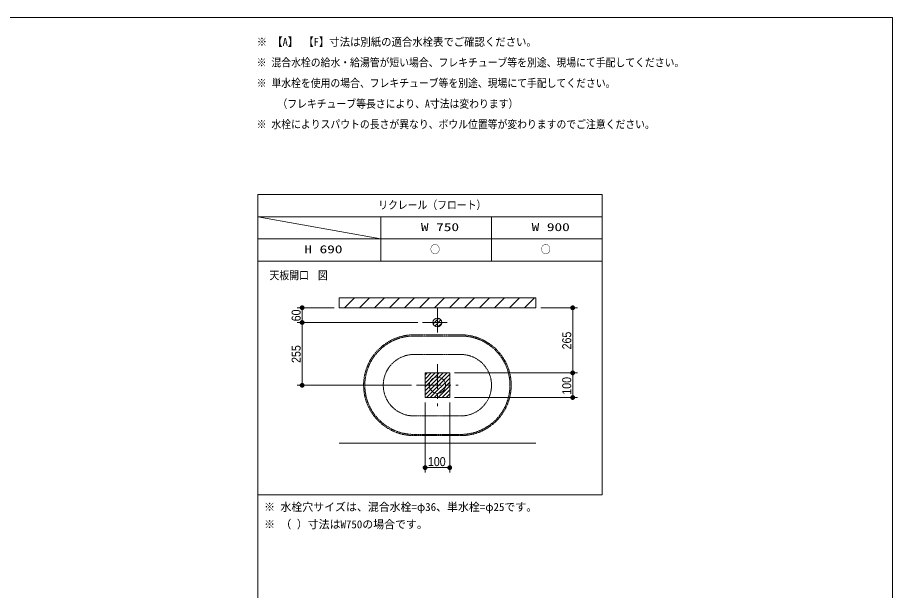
# Model space of a CAD drawing. Units: millimetres, scale not verified. Extents: x -6062 to 6062, y -3045 to 3045.
# Drawn here: x -1344 to 2212, y 440 to 2770 of the extents above; entities that cross this region are included whole.
import ezdxf
from ezdxf.enums import TextEntityAlignment as Align

# ---------------------------------------------------------------- set-up
doc = ezdxf.new("R2010")
doc.units = ezdxf.units.MM
doc.header["$LTSCALE"] = 20
doc.linetypes.add('CHAIN1', pattern=[8, 5, -1, 1, -1])
for name, color, linetype, lineweight in [('0-0_1図面枠', 7, 'Continuous', 9), ('0-3_2寸法-1', 7, 'Continuous', 9), ('0-4_0', 7, 'Continuous', 9), ('0-7_3一般', 7, 'Continuous', 9)]:
    doc.layers.add(name, color=color, linetype=linetype, lineweight=lineweight)
doc.styles.add('ＭＳ ゴシック', font='')
doc.styles.add('ＭＳ Ｐゴシック', font='')
doc.styles.get('ＭＳ ゴシック').set_extended_font_data('MS Gothic')
doc.styles.get('ＭＳ Ｐゴシック').set_extended_font_data('MS PGothic')

# ---------------------------------------------------------------- blocks, each defined once
blk = doc.blocks.new('グループ-2')
at = {"layer": '0-0_1図面枠'}
blk.add_lwpolyline([(-80000, 55400), (80000, 55400), (80000, -55400), (-80000, -55400)], close=True, dxfattribs=at)
blk = doc.blocks.new('図面枠')
at = {"layer": '0-0_1図面枠'}
blk.add_blockref('グループ-2', (0, 0), dxfattribs=at)
blk = doc.blocks.new('グループ-4')
at = {"layer": '0-0_1図面枠'}
for p, q in [((28400, 41000), (28400, -48600)), ((56400, 39200), (28400, 39200)), ((28400, 39200), (38400, 37400)), ((38400, 35600), (38400, 39200)), ((47400, 35600), (47400, 39200)), ((28400, 37400), (56400, 37400))]:
    blk.add_line(p, q, dxfattribs=at)
for points in [[(28400, 41000), (56400, 41000), (56400, 35600), (28400, 35600)], [(28400, 35600), (56400, 35600), (56400, 16600), (28400, 16600)]]:
    blk.add_lwpolyline(points, close=True, dxfattribs=at)
blk = doc.blocks.new('_Dot')
at = {"layer": '0-4_0'}
for p, q in [((-10, 0), (-20, 0)), ((9.78, 2), (-9.78, 2)), ((7.99, 6), (-7.99, 6)), ((9.16, -3.98), (-9.16, -3.98)), ((6, -7.98), (-6, -7.98))]:
    blk.add_line(p, q, dxfattribs=at)
for points in [[(10, 0), (9.92, 1.25), (9.69, 2.49), (9.3, 3.68), (8.76, 4.82), (8.09, 5.88), (7.29, 6.85), (6.37, 7.71), (5.36, 8.44), (4.26, 9.05), (3.09, 9.51), (1.87, 9.82), (0.63, 9.98), (-0.63, 9.98), (-1.87, 9.82), (-3.09, 9.51), (-4.26, 9.05), (-5.36, 8.44), (-6.37, 7.71), (-7.29, 6.85), (-8.09, 5.88), (-8.76, 4.82), (-9.3, 3.68), (-9.69, 2.49), (-9.92, 1.25), (-10, 0), (0, 0)], [(-10, 0), (-9.92, -1.25), (-9.69, -2.49), (-9.3, -3.68), (-8.76, -4.82), (-8.09, -5.88), (-7.29, -6.85), (-6.37, -7.71), (-5.36, -8.44), (-4.26, -9.05), (-3.09, -9.51), (-1.87, -9.82), (-0.63, -9.98), (0.63, -9.98), (1.87, -9.82), (3.09, -9.51), (4.26, -9.05), (5.36, -8.44), (6.37, -7.71), (7.29, -6.85), (8.09, -5.88), (8.76, -4.82), (9.3, -3.68), (9.69, -2.49), (9.92, -1.25), (10, 0), (0, 0)]]:
    blk.add_lwpolyline(points, close=True, dxfattribs=at)
blk = doc.blocks.new('グループ-54')
at = {"layer": '0-7_3一般', "linetype": 'CHAIN1'}
for p, q in [((41100, 29600), (44900, 29600)), ((41100, 29500), (44900, 29500)), ((41100, 28000), (44900, 28000)), ((44900, 23000), (41100, 23000)), ((44900, 21500), (41100, 21500)), ((44900, 21400), (41100, 21400))]:
    blk.add_line(p, q, dxfattribs=at)
for centre, radius, start, end in [((41100, 25500), 4100, 90, 180), ((41100, 25500), 4000, 90, 180), ((44900, 25500), 4100, 0, 90), ((44900, 25500), 4000, 0, 90), ((41100, 25500), 2500, 90, 180), ((44900, 25500), 2500, 0, 90), ((41100, 25500), 4100, 180, 270), ((41100, 25500), 4000, 180, 270), ((41100, 25500), 2500, 180, 270), ((44900, 25500), 4100, 270, 0), ((44900, 25500), 4000, 270, 0), ((44900, 25500), 2500, 270, 0)]:
    blk.add_arc(centre, radius, start, end, dxfattribs=at)

msp = doc.modelspace()

# ---------------------------------------------------------------- linework, layer by layer
at = {"layer": '0-3_2寸法-1'}
for p, q in [((-57.5, 1590), (-207.5, 1590)), ((-187.5, 1545.01), (-187.5, 1574.99)), ((782.5, 1590), (932.5, 1590)), ((912.5, 1340.01), (912.5, 1574.99)), ((282.5, 1530), (-207.5, 1530)), ((282.5, 1530), (-207.5, 1530)), ((-187.5, 1514.99), (-187.5, 1290.01)), ((432.5, 1325), (932.5, 1325)), ((432.5, 1325), (932.5, 1325)), ((912.5, 1240.01), (912.5, 1309.99)), ((257.5, 1275), (-207.5, 1275)), ((432.5, 1225), (932.5, 1225)), ((312.5, 1205), (312.5, 920)), ((412.5, 1205), (412.5, 920)), ((397.49, 940), (327.51, 940))]:
    msp.add_line(p, q, dxfattribs=at)
at = {"layer": '0-7_3一般'}
for p, q in [((-37.5, 1628.08), (-35.58, 1630)), ((-14.62, 1590), (25.38, 1630)), ((46.34, 1590), (86.34, 1630)), ((107.3, 1590), (147.3, 1630)), ((168.26, 1590), (208.26, 1630)), ((229.22, 1590), (269.22, 1630)), ((290.18, 1590), (330.18, 1630)), ((351.14, 1590), (391.14, 1630)), ((412.1, 1590), (452.1, 1630)), ((473.06, 1590), (513.06, 1630)), ((534.02, 1590), (574.02, 1630)), ((594.98, 1590), (634.98, 1630)), ((655.94, 1590), (695.94, 1630)), ((716.9, 1590), (756.9, 1630)), ((-37.5, 1590), (762.5, 1590)), ((345.34, 1524.84), (367.66, 1547.16)), ((351.97, 1515.47), (377.03, 1540.53)), ((364.72, 1512.22), (380.28, 1527.78)), ((312.5, 1316), (321.5, 1325)), ((312.5, 1300), (337.5, 1325)), ((312.5, 1284), (353.5, 1325)), ((312.5, 1268), (369.5, 1325)), ((312.5, 1252), (385.5, 1325)), ((312.5, 1236), (401.5, 1325)), ((317.5, 1225), (412.5, 1320)), ((333.5, 1225), (412.5, 1304)), ((349.5, 1225), (412.5, 1288)), ((365.5, 1225), (412.5, 1272)), ((381.5, 1225), (412.5, 1256)), ((397.5, 1225), (412.5, 1240)), ((-37.5, 1040), (762.5, 1040))]:
    msp.add_line(p, q, dxfattribs=at)
at = {"layer": '0-7_3一般', "linetype": 'CHAIN1'}
for p, q in [((362.5, 1590), (362.5, 1470)), ((302.5, 1530), (422.5, 1530)), ((362.5, 1360), (362.5, 1190)), ((277.5, 1275), (447.5, 1275))]:
    msp.add_line(p, q, dxfattribs=at)
at = {"layer": '0-7_3一般'}
for points in [[(-37.5, 1630), (762.5, 1630), (762.5, 1590), (-37.5, 1590)], [(312.5, 1325), (412.5, 1325), (412.5, 1225), (312.5, 1225)], [(312.5, 1325), (412.5, 1325), (412.5, 1225), (312.5, 1225)]]:
    msp.add_lwpolyline(points, close=True, dxfattribs=at)
for centre, radius in [((362.5, 1530), 18), ((362.5, 1530), 18), ((362.5, 1275), 33)]:
    msp.add_circle(centre, radius, dxfattribs=at)

# ---------------------------------------------------------------- block references
at = {"layer": '0-0_1図面枠', "xscale": 0.05, "yscale": 0.05}
for name in ['図面枠', 'グループ-4']:
    msp.add_blockref(name, (-1787.5, 0), dxfattribs=at)
at = {"layer": '0-3_2寸法-1', "xscale": 0.7503418, "yscale": 0.7503418}
for p, rotation in [((-187.5, 1590), 90), ((912.5, 1590), 90), ((-187.5, 1530), 270), ((-187.5, 1530), 90), ((912.5, 1325), 270), ((912.5, 1325), 90), ((-187.5, 1275), 270), ((912.5, 1225), 270), ((312.5, 940), 180)]:
    msp.add_blockref('_Dot', p, dxfattribs=dict(at, rotation=rotation))
msp.add_blockref('_Dot', (412.5, 940), dxfattribs=at)
at = {"layer": '0-7_3一般', "xscale": 0.05, "yscale": 0.05}
msp.add_blockref('グループ-54', (-1787.5, 0), dxfattribs=at)

# ---------------------------------------------------------------- texts
at = {"layer": '0-0_1図面枠', "style": 'ＭＳ ゴシック'}
for s, width, p in [('※ 【A】 【F】寸法は別紙の適合水栓表でご確認ください。', 0.95, (-372.1, 2644.66)), ('※ 混合水栓の給水・給湯管が短い場合、フレキチューブ等を別途、現場にて手配してください。', 0.9, (-372.1, 2560.96)), ('※ 単水栓を使用の場合、フレキチューブ等を別途、現場にて手配してください。', 0.9, (-372.1, 2477.03)), ('\u3000\u3000（フレキチューブ等長さにより、A寸法は変わります）', 0.9, (-367.5, 2393.1)), ('※ 水栓によりスパウトの長さが異なり、ボウル位置等が変わりますのでご注意ください。', 0.9, (-372.1, 2309.78)), ('リクレール（フロート）', 0.9, (121.75, 1981.54)), ('W 750', 1.4, (295.55, 1891.74)), ('W 900', 1.4, (745.55, 1891.74)), ('H 690', 1.4, (-178.49, 1801.74)), ('○', 0.9, (332.91, 1801.25)), ('○', 0.9, (782.91, 1801.25)), ('天板開口', 0.9, (-320, 1695.64)), ('図', 0.9, (-123.27, 1695.64))]:
    msp.add_text(s, height=32.55, dxfattribs=dict(at, width=width)).set_placement(p, align=Align.BOTTOM_LEFT)
for s, p in [('※ 水栓穴サイズは、混合水栓=φ36、単水栓=φ25です。', (-342.1, 753.88)), ('※ （ ）寸法はW750の場合です。', (-342.1, 683.34))]:
    msp.add_text(s, height=32.55, dxfattribs=at).set_placement(p, align=Align.BOTTOM_LEFT)
at = {"layer": '0-3_2寸法-1', "style": 'ＭＳ Ｐゴシック', "width": 0.9}
for s, p in [('60', (-182.54, 1534.92)), ('265', (917.56, 1420.61)), ('255', (-182.44, 1365.61)), ('100', (917.46, 1236.39))]:
    msp.add_text(s, height=36.66, rotation=90, dxfattribs=at).set_placement(p, align=Align.BOTTOM_LEFT)
msp.add_text('100', height=36.66, dxfattribs=at).set_placement((323.89, 935.04), align=Align.BOTTOM_LEFT)

doc.saveas('drawing.dxf')
